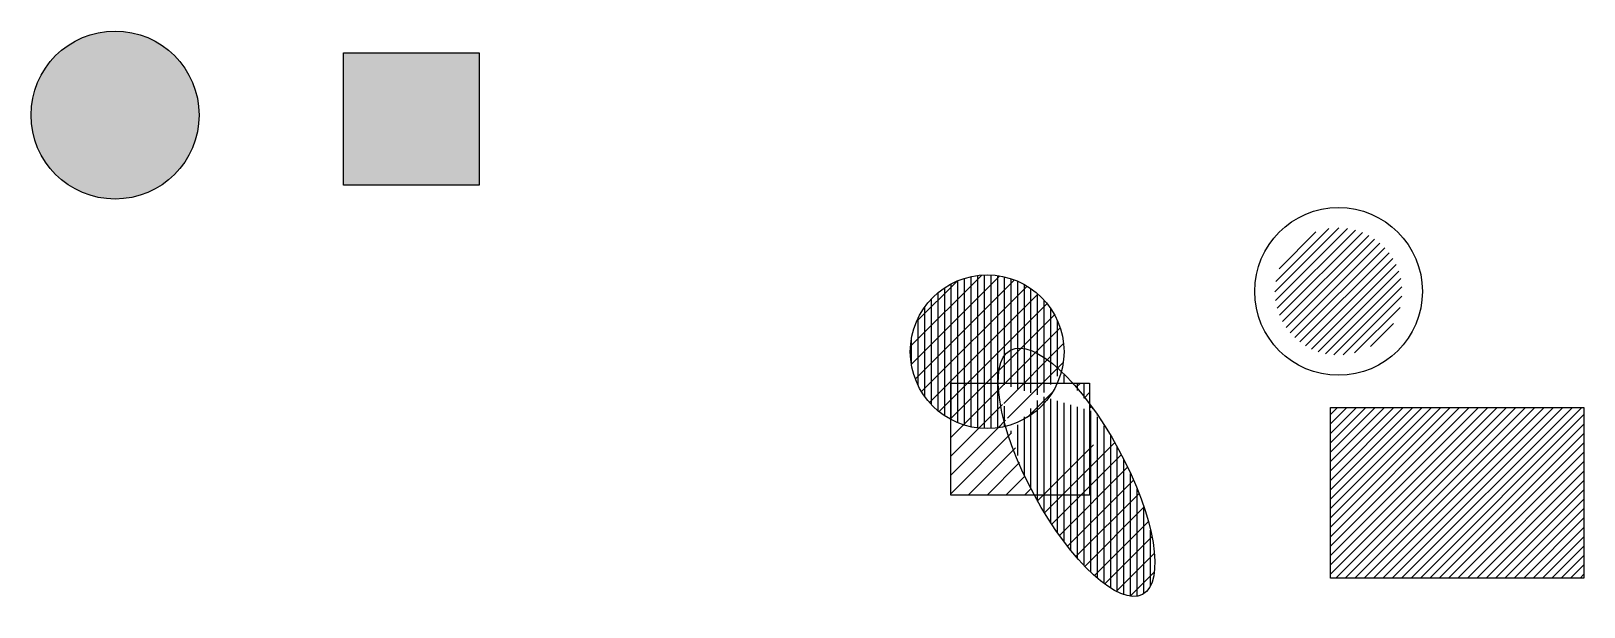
# Model space of a CAD drawing. Header units: millimetres. Extents: x 21268 to 21640, y 6716 to 6853.
import ezdxf

# ---------------------------------------------------------------- set-up
doc = ezdxf.new("R2010")
doc.units = ezdxf.units.MM
pattern_1 = [(45, (0, 0), (-1.122532015133644, 1.122532015133644), [])]

msp = doc.modelspace()

# ---------------------------------------------------------------- hatches: boundary and pattern name
h = msp.add_hatch(color=256)
h.set_gradient(color1=(0, 0, 255), color2=(255, 255, 0), name='SPHERICAL')
h.paths.add_polyline_path([(21268.3702944213, 6833.259064357611, 1), (21308.54307673071, 6833.259064357611, 1)])
h = msp.add_hatch(color=256)
h.set_gradient(color1=(248, 153, 30), color2=(0, 0, 255), centered=1, name='HEMISPHERICAL')
h.paths.add_polyline_path([(21375.49907412007, 6848.136335988005), (21343.04882337549, 6848.136335988005), (21343.04882337549, 6816.474559126829), (21375.49907412007, 6816.474559126829)])
at = {"true_color": 0x58ba48}
h = msp.add_hatch(dxfattribs=at)
h.set_pattern_fill('ANSI31', color=85, scale=0.5)
h.set_pattern_definition(pattern_1)
h.paths.add_polyline_path([(21601.03777433175, 6791.08895424573, 1), (21560.93219238042, 6791.08895424573, 1)], flags=17)
edge = h.paths.add_edge_path(flags=17)
edge.add_arc((21580.98498335609, 6791.08895424573), 20.05279097566381, 0, 360)
h.paths.add_polyline_path([(21579.05409886141, 6763.333962054399), (21639.65757371287, 6763.333962054399), (21639.65757371287, 6722.518030276115), (21579.05409886141, 6722.518030276115)])
at = {"true_color": 0x93278f}
h = msp.add_hatch(dxfattribs=at)
h.set_pattern_fill('ANSI31', color=217, scale=0.5)
h.set_pattern_definition(pattern_1)
h.paths.add_polyline_path([(21596.18914742899, 6791.08895424573, 1), (21565.78081928318, 6791.08895424573, 1)])
h = msp.add_hatch()
h.set_pattern_fill('ANSI31', color=0)
h.set_pattern_definition([(45, (0, 0), (-2.245064030267288, 2.245064030267288), [])])
edge = h.paths.add_edge_path(flags=16)
edge.add_ellipse((21518.33178953081, 6747.841051842377), major_axis=(-15.78706732308003, 29.1890434071638), ratio=0.3452812543235532, start_angle=33.4706081166355, end_angle=57.70592062905581, ccw=False)
edge.add_line((21499.60436375761, 6769.183378127113), (21488.28143273399, 6769.183378127113))
edge.add_line((21488.28143273399, 6769.183378127113), (21488.28143273399, 6760.477932566385))
edge.add_arc((21496.97322561033, 6776.667039947119), 18.3748322765185, 241.7690303998705, 283.8693833905035)
edge = h.paths.add_edge_path(flags=17)
edge.add_ellipse((21518.33178953081, 6747.841051842377), major_axis=(-15.78706732308003, 29.1890434071638), ratio=0.3452812543235532, start_angle=292.8911135118952, end_angle=305.3734036430415)
edge.add_line((21517.41053035108, 6769.183378127113), (21513.75503918795, 6769.183378127113))
edge.add_arc((21496.97322561033, 6776.667039947119), 18.3748322765185, 283.86938339050346, 335.9660533250686, ccw=False)
edge.add_ellipse((21518.33178953081, 6747.841051842377), major_axis=(-15.78706732308003, 29.1890434071638), ratio=0.3452812543235532, start_angle=57.70592062905584, end_angle=90.00000000011427)
edge.add_line((21508.25336001072, 6742.390073434915), (21521.47562950745, 6742.390073434915))
edge.add_line((21521.47562950745, 6742.390073434915), (21521.47562950745, 6764.216727883489))
edge = h.paths.add_edge_path(flags=16)
edge.add_line((21513.75503918795, 6769.183378127113), (21499.60436375761, 6769.183378127113))
edge.add_ellipse((21518.33178953081, 6747.841051842377), major_axis=(-15.78706732308003, 29.1890434071638), ratio=0.3452812543235532, start_angle=33.47060811663554, end_angle=57.70592062905584)
edge.add_arc((21496.97322561033, 6776.667039947117), 18.37483227651724, 283.8693833905048, 335.9660533250738)
h.paths.add_polyline_path([(21488.28143273399, 6769.183378127113), (21521.47562950745, 6769.183378127113), (21521.47562950745, 6742.390073434915), (21488.28143273399, 6742.390073434915)])
edge = h.paths.add_edge_path()
edge.add_arc((21496.97322561033, 6776.667039947119), 18.3748322765185, 0, 360)
edge = h.paths.add_edge_path()
edge.add_ellipse((21518.33178953081, 6747.841051842377), major_axis=(-15.78706732308003, 29.1890434071638), ratio=0.3452812543235532, start_angle=90.00000000011427, end_angle=292.8911135118952)
at = {"true_color": 0xf1eb1f}
h = msp.add_hatch(dxfattribs=at)
h.set_pattern_fill('ANSI31', color=2, scale=0.5, angle=45)
h.set_pattern_definition([(90, (0, 0), (-1.5875, 0), [])])
edge = h.paths.add_edge_path()
edge.add_arc((21496.97322561033, 6776.667039947119), 18.3748322765185, 180, 241.7690303998705)
edge.add_line((21488.28143273399, 6760.477932566385), (21488.28143273399, 6769.183378127113))
edge.add_line((21488.28143273399, 6769.183378127113), (21499.60436375761, 6769.183378127113))
edge.add_ellipse((21518.33178953081, 6747.841051842377), major_axis=(-15.78706732308003, 29.1890434071638), ratio=0.3452812543235532, start_angle=313.6486090890924, end_angle=393.47060811663556, ccw=False)
edge.add_arc((21496.97322561033, 6776.667039947119), 18.3748322765185, 345.0686962719775, 360)
edge.add_arc((21496.97322561033, 6776.667039947119), 18.3748322765185, 0, 180)
edge = h.paths.add_edge_path()
edge.add_ellipse((21518.33178953081, 6747.841051842377), major_axis=(-15.78706732308003, 29.1890434071638), ratio=0.3452812543235532, start_angle=90.00000000011427, end_angle=292.8911135118952)
edge.add_line((21521.47562950745, 6764.216727883489), (21521.47562950745, 6742.390073434915))
edge.add_line((21521.47562950745, 6742.390073434915), (21508.25336001072, 6742.390073434915))
edge = h.paths.add_edge_path()
edge.add_ellipse((21518.33178953081, 6747.841051842377), major_axis=(-15.78706732308003, 29.1890434071638), ratio=0.3452812543235532, start_angle=292.8911135118952, end_angle=305.3734036430415)
edge.add_line((21517.41053035108, 6769.183378127113), (21513.75503918795, 6769.183378127113))
edge.add_arc((21496.97322561033, 6776.667039947119), 18.3748322765185, 283.86938339050346, 335.9660533250686, ccw=False)
edge.add_ellipse((21518.33178953081, 6747.841051842377), major_axis=(-15.78706732308003, 29.1890434071638), ratio=0.3452812543235532, start_angle=57.70592062905584, end_angle=90.00000000011427)
edge.add_line((21508.25336001072, 6742.390073434915), (21521.47562950745, 6742.390073434915))
edge.add_line((21521.47562950745, 6742.390073434915), (21521.47562950745, 6764.216727883489))
edge = h.paths.add_edge_path()
edge.add_line((21513.75503918795, 6769.183378127113), (21499.60436375761, 6769.183378127113))
edge.add_ellipse((21518.33178953081, 6747.841051842377), major_axis=(-15.78706732308003, 29.1890434071638), ratio=0.3452812543235532, start_angle=33.47060811663554, end_angle=57.70592062905584)
edge.add_arc((21496.97322561033, 6776.667039947117), 18.37483227651724, 283.8693833905048, 335.9660533250738)
edge = h.paths.add_edge_path()
edge.add_ellipse((21518.33178953081, 6747.841051842377), major_axis=(-15.78706732308003, 29.1890434071638), ratio=0.3452812543235532, start_angle=33.4706081166355, end_angle=57.70592062905581, ccw=False)
edge.add_line((21499.60436375761, 6769.183378127113), (21488.28143273399, 6769.183378127113))
edge.add_line((21488.28143273399, 6769.183378127113), (21488.28143273399, 6760.477932566385))
edge.add_arc((21496.97322561033, 6776.667039947119), 18.37483227651849, 241.7690303998705, 283.8693833905035)
edge = h.paths.add_edge_path(flags=17)
edge.add_ellipse((21518.33178953081, 6747.841051842377), major_axis=(-15.78706732308003, 29.1890434071638), ratio=0.3452812543235532, start_angle=313.6486090890719, end_angle=393.4706081166356)
edge.add_line((21499.60436375761, 6769.183378127113), (21513.75503918795, 6769.183378127113))
edge.add_arc((21496.97322561033, 6776.667039947119), 18.3748322765185, 335.9660533250686, 345.0686962719748)
edge = h.paths.add_edge_path(flags=17)
edge.add_line((21521.47562950745, 6769.183378127113), (21517.41053035108, 6769.183378127113))
edge.add_ellipse((21518.33178953081, 6747.841051842377), major_axis=(-15.78706732308003, 29.1890434071638), ratio=0.3452812543235532, start_angle=292.8911135118951, end_angle=305.37340364304146, ccw=False)
edge.add_line((21521.47562950745, 6764.216727883489), (21521.47562950745, 6769.183378127113))

# ---------------------------------------------------------------- linework, layer by layer
for points in [[(21343.04882337549, 6848.136335988005), (21375.49907412007, 6848.136335988005), (21375.49907412007, 6816.474559126829), (21343.04882337549, 6816.474559126829)], [(21488.28143273399, 6769.183378127113), (21521.47562950745, 6769.183378127113), (21521.47562950745, 6742.390073434915), (21488.28143273399, 6742.390073434915)], [(21579.05409886141, 6763.333962054399), (21639.65757371287, 6763.333962054399), (21639.65757371287, 6722.518030276115), (21579.05409886141, 6722.518030276115)]]:
    msp.add_lwpolyline(points, close=True)
for centre, radius in [((21288.45668557601, 6833.259064357611), 20.08639115470408), ((21580.98498335609, 6791.08895424573), 20.05279097566381), ((21496.97322561033, 6776.667039947119), 18.3748322765185)]:
    msp.add_circle(centre, radius)
msp.add_ellipse((21518.33178953081, 6747.841051842377), major_axis=(-15.78706732308004, 29.1890434071638), ratio=0.3452812543235532)

doc.saveas('drawing.dxf')
